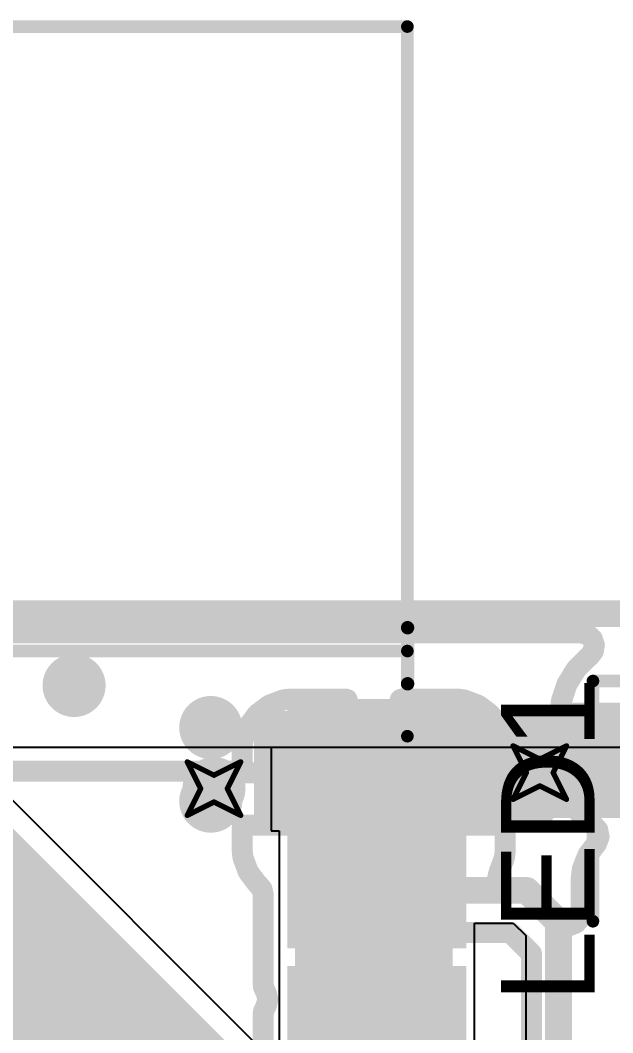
# Model space of a CAD drawing. Header units: inches. Extents: x 0 to 12.4, y -0.6 to 2.2.
# Drawn here: x 2.2605 to 2.4823, y 1.8116 to 2.1907 of the extents above; entities that cross this region are included whole.
import ezdxf

# ---------------------------------------------------------------- set-up
doc = ezdxf.new("R2010")
doc.units = ezdxf.units.IN
doc.header["$MEASUREMENT"] = 0
for name, color, linetype in [('Board_Outline', 216, 'Continuous'), ('Bottom Layer', 5, 'Continuous'), ('Dimension', 6, 'Continuous'), ('Drill Drawing', 1, 'Continuous'), ('Mechanical 4', 56, 'Continuous'), ('Top Layer', 1, 'Continuous'), ('Top Overlay', 2, 'Continuous'), ('Top Paste', 8, 'Continuous'), ('Top Solder', 216, 'Continuous'), ('Via Holes', 16, 'Continuous')]:
    doc.layers.add(name, color=color, linetype=linetype)
doc.styles.add('Arial', font='', dxfattribs={"height": 0.2})
doc.styles.get('Arial').set_extended_font_data('Arial')

# ---------------------------------------------------------------- blocks, each defined once
blk = doc.blocks.new('41_SMD_UFL_M______17')
at = {"layer": 'Top Layer'}
for points in [[(0.31496065, 0.36732285), (0.37401575, 0.36732285), (0.37401575, 0.33188975), (0.31496065, 0.33188975)], [(0.31496065, 0.31732285), (0.37401575, 0.31732285), (0.37401575, 0.28188975), (0.31496065, 0.28188975)], [(0.31496065, 0.26732285), (0.37401575, 0.26732285), (0.37401575, 0.23188975), (0.31496065, 0.23188975)]]:
    blk.add_hatch(color=1, dxfattribs=at).paths.add_polyline_path(points)
at = {"layer": 'Top Paste'}
for points in [[(0.31496065, 0.36732285), (0.37401575, 0.36732285), (0.37401575, 0.33188975), (0.31496065, 0.33188975)], [(0.31496065, 0.31732285), (0.37401575, 0.31732285), (0.37401575, 0.28188975), (0.31496065, 0.28188975)], [(0.31496065, 0.26732285), (0.37401575, 0.26732285), (0.37401575, 0.23188975), (0.31496065, 0.23188975)]]:
    blk.add_hatch(color=8, dxfattribs=at).paths.add_polyline_path(points)
at = {"layer": 'Top Solder'}
for points in [[(0.31096065, 0.37132285), (0.37801575, 0.37132285), (0.37801575, 0.32788975), (0.31096065, 0.32788975)], [(0.31096065, 0.32132285), (0.37801575, 0.32132285), (0.37801575, 0.27788975), (0.31096065, 0.27788975)], [(0.31096065, 0.27132285), (0.37801575, 0.27132285), (0.37801575, 0.22788975), (0.31096065, 0.22788975)]]:
    blk.add_hatch(color=216, dxfattribs=at).paths.add_polyline_path(points)
at = {"layer": 'Top Overlay', "const_width": 0.005}
for points in [[(-0.356, 0.398), (0.356, 0.398)], [(0.356, 0.377), (0.356, 0.398)]]:
    blk.add_lwpolyline(points, dxfattribs=at)
at = {"layer": 'Top Overlay', "const_width": 0.0025}
for points in [[(0.35475, 0.398, 1), (0.35725, 0.398, 1)], [(0.35475, 0.398, 1), (0.35725, 0.398, 1)], [(0.35475, 0.377, 1), (0.35725, 0.377, 1)]]:
    blk.add_lwpolyline(points, format="xyb", close=True, dxfattribs=at)

msp = doc.modelspace()

# ---------------------------------------------------------------- hatches: boundary and pattern name
at = {"layer": 'Bottom Layer'}
h = msp.add_hatch(color=5, dxfattribs=at)
edge = h.paths.add_edge_path()
edge.add_arc((2.455, 1.909), 0.011811, 0, 360)
h = msp.add_hatch(color=5, dxfattribs=at)
edge = h.paths.add_edge_path()
edge.add_arc((2.333, 1.903), 0.011811, 0, 360)
at = {"layer": 'Dimension'}
h = msp.add_hatch(color=6, dxfattribs=at)
edge = h.paths.add_edge_path()
edge.add_arc((2.2806045, 1.9416108), 0.011811, 0, 360)
h = msp.add_hatch(color=6, dxfattribs=at)
edge = h.paths.add_edge_path()
edge.add_arc((2.3317856, 1.9258628), 0.011811, 0, 360)
for points in [[(2.36328165, 1.91680765), (2.42233675, 1.91680765), (2.42233675, 1.88137455), (2.36328165, 1.88137455)], [(2.36328165, 1.86680765), (2.42233675, 1.86680765), (2.42233675, 1.83137455), (2.36328165, 1.83137455)], [(2.36328165, 1.86680765), (2.42233675, 1.86680765), (2.42233675, 1.83137455), (2.36328165, 1.83137455)], [(2.36328165, 1.86680765), (2.42233675, 1.86680765), (2.42233675, 1.83137455), (2.36328165, 1.83137455)], [(2.36328165, 1.81680765), (2.42233675, 1.81680765), (2.42233675, 1.78137455), (2.36328165, 1.78137455)], [(2.36328165, 1.81680765), (2.42233675, 1.81680765), (2.42233675, 1.78137455), (2.36328165, 1.78137455)], [(2.36328165, 1.81680765), (2.42233675, 1.81680765), (2.42233675, 1.78137455), (2.36328165, 1.78137455)]]:
    msp.add_hatch(color=6, dxfattribs=at).paths.add_polyline_path(points)
h = msp.add_hatch(color=6, dxfattribs=at)
edge = h.paths.add_edge_path()
edge.add_arc((2.4518643, 1.9002722), 0.011811, 0, 360)
h = msp.add_hatch(color=6, dxfattribs=at)
edge = h.paths.add_edge_path()
edge.add_arc((2.3317856, 1.8983037), 0.011811, 0, 360)
at = {"layer": 'Top Layer'}
msp.add_hatch(color=1, dxfattribs=at).paths.add_polyline_path([(2.348, 1.892), (2.519, 1.892), (2.519, 1.932), (2.348, 1.932)])
h = msp.add_hatch(color=1, dxfattribs=at)
edge = h.paths.add_edge_path()
edge.add_arc((2.455, 1.909), 0.011811, 0, 360)
h = msp.add_hatch(color=1, dxfattribs=at)
edge = h.paths.add_edge_path()
edge.add_arc((2.333, 1.903), 0.011811, 0, 360)
at = {"layer": 'Via Holes'}
h = msp.add_hatch(color=7, dxfattribs=at)
edge = h.paths.add_edge_path()
edge.add_arc((2.455, 1.909), 0.0059055, 0, 360)
h = msp.add_hatch(color=7, dxfattribs=at)
edge = h.paths.add_edge_path()
edge.add_arc((2.333, 1.903), 0.0059055, 0, 360)

# ---------------------------------------------------------------- linework, layer by layer
at = {"layer": 'Board_Outline', "const_width": 0.01}
msp.add_lwpolyline([(0, 1.9685039), (2.5590551, 1.9685039)], dxfattribs=at)
at = {"layer": 'Bottom Layer'}
for p, q in [((2.2415593, 1.9185039), (2.509055, 1.9185039)), ((2.461, 1.6951036), (2.2486383, 1.9074653))]:
    msp.add_line(p, q, dxfattribs=at)
at = {"layer": 'Bottom Layer', "const_width": 0.0590551}
msp.add_lwpolyline([(2.2225866, 1.8814136), (2.5175275, 1.5864727)], dxfattribs=at)
at = {"layer": 'Dimension', "const_width": 0.007874}
for points in [[(0.5442633, 1.9612761), (2.4705596, 1.9612761)], [(2.4705596, 1.9612761), (2.4728765, 1.9606913)], [(2.4728765, 1.9606913), (2.4746383, 1.9590769)], [(2.4746383, 1.9590769), (2.4754229, 1.9568198)], [(2.4750422, 1.9544607), (2.4754229, 1.9568198)], [(2.4731167, 1.9521925), (2.4735876, 1.9525649)], [(2.4735876, 1.9525649), (2.4750422, 1.9544607)], [(2.4688417, 1.9479175), (2.4731167, 1.9521925)], [(2.465317, 1.9423281), (2.4684911, 1.9474742)], [(2.4684911, 1.9474742), (2.4688417, 1.9479175)], [(2.4631709, 1.9360601), (2.4650783, 1.9418163)], [(2.4650783, 1.9418163), (2.465317, 1.9423281)], [(2.3494985, 1.9310794), (2.353471, 1.9340532)], [(2.353471, 1.9340532), (2.3540778, 1.9343845)], [(2.3540778, 1.9343845), (2.3587682, 1.936134)], [(2.3587682, 1.936134), (2.3593577, 1.9362733)], [(2.3593577, 1.9362733), (2.3612692, 1.9364788)], [(2.3612692, 1.9364788), (2.361529, 1.9364927)], [(2.361529, 1.9364927), (2.3823239, 1.9364927)], [(2.3823239, 1.9364927), (2.3828308, 1.9363569)], [(2.3828308, 1.9363569), (2.3829667, 1.9358499)], [(2.3829667, 1.9095764), (2.3829667, 1.9358499)], [(2.4026517, 1.9358499), (2.4027876, 1.9363569)], [(2.4026517, 1.9095764), (2.4026517, 1.9358499)], [(2.4027876, 1.9363569), (2.4032945, 1.9364927)], [(2.4032945, 1.9364927), (2.4240894, 1.9364927)], [(2.4240894, 1.9364927), (2.4243491, 1.9364788)], [(2.4243491, 1.9364788), (2.4262607, 1.9362733)], [(2.4262607, 1.9362733), (2.4268502, 1.936134)], [(2.4268502, 1.936134), (2.4315406, 1.9343845)], [(2.4315406, 1.9343845), (2.4321474, 1.9340532)], [(2.4321474, 1.9340532), (2.4361199, 1.9310794)], [(2.4627037, 1.9320546), (2.4630599, 1.9355417)], [(2.4630599, 1.9355417), (2.4631709, 1.9360601)], [(2.3460361, 1.9266183), (2.3490099, 1.9305908)], [(2.3490099, 1.9305908), (2.3494985, 1.9310794)], [(2.4361199, 1.9310794), (2.4366085, 1.9305908)], [(2.4366085, 1.9305908), (2.4395823, 1.9266183)], [(2.4626959, 1.9319011), (2.4627037, 1.9320546)], [(2.4626959, 1.9319011), (2.4628269, 1.931412)], [(2.4628269, 1.931412), (2.4633339, 1.9312761)], [(2.4633339, 1.9312761), (2.53882, 1.9312761)], [(2.3439553, 1.9213211), (2.3457048, 1.9260115)], [(2.3457048, 1.9260115), (2.3460361, 1.9266183)], [(2.4395823, 1.9266183), (2.4399136, 1.9260115)], [(2.4399136, 1.9260115), (2.4416631, 1.9213211)], [(2.3435966, 1.9185603), (2.3436105, 1.91882)], [(2.3435966, 1.9095764), (2.3435966, 1.9185603)], [(2.3436105, 1.91882), (2.343816, 1.9207316)], [(2.343816, 1.9207316), (2.3439553, 1.9213211)], [(2.4416631, 1.9213211), (2.4418024, 1.9207316)], [(2.4418024, 1.9207316), (2.4420079, 1.91882)], [(2.4420079, 1.91882), (2.4420218, 1.9185603)], [(2.4420218, 1.9095764), (2.4420218, 1.9185603)], [(2.4626959, 1.9109662), (2.462827, 1.9114553)], [(2.4626959, 1.9109662), (2.4627037, 1.9108126)], [(2.4627037, 1.9108126), (2.4630599, 1.9073255)], [(2.462827, 1.9114553), (2.4633339, 1.9115911)], [(2.4633339, 1.9115911), (2.53882, 1.9115911)], [(1.7530454, 1.9095764), (2.3435966, 1.9095764)], [(1.7530454, 1.9095764), (2.3435966, 1.9095764)], [(2.3435966, 1.9095764), (2.3437324, 1.9090695)], [(2.3437324, 1.9090695), (2.3442394, 1.9089336)], [(2.3442394, 1.9089336), (2.3823239, 1.9089336)], [(2.3823239, 1.9089336), (2.3828308, 1.9090695)], [(2.3828308, 1.9090695), (2.3829667, 1.9095764)], [(2.3829667, 1.9095764), (2.4026517, 1.9095764)], [(2.3829667, 1.9095764), (2.4026517, 1.9095764)], [(2.4026517, 1.9095764), (2.4027876, 1.9090695)], [(2.4027876, 1.9090695), (2.4032945, 1.9089336)], [(2.4032945, 1.9089336), (2.4413791, 1.9089336)], [(2.4413791, 1.9089336), (2.4418859, 1.9090695)], [(2.4418859, 1.9090695), (2.4420218, 1.9095764)], [(2.4630599, 1.9073255), (2.4631709, 1.9068073)], [(2.4631709, 1.9068073), (2.4650783, 1.9010509)], [(2.4650783, 1.9010509), (2.465317, 1.9005392)], [(2.465317, 1.9005392), (2.4684911, 1.8953931)], [(2.4684911, 1.8953931), (2.4688417, 1.8949498)], [(2.4688417, 1.8949498), (2.4731167, 1.8906748)], [(2.3435966, 1.8886058), (2.3437324, 1.8891128)], [(2.3435966, 1.8796219), (2.3435966, 1.8886058)], [(2.3437324, 1.8891128), (2.3442394, 1.8892486)], [(2.3442394, 1.8892486), (2.4413791, 1.8892486)], [(2.4413791, 1.8892486), (2.4418859, 1.8891128)], [(2.4418859, 1.8891128), (2.4420218, 1.8886058)], [(2.4420218, 1.8796219), (2.4420218, 1.8886058)], [(2.4731167, 1.8906748), (2.4735601, 1.8903241)], [(2.4735601, 1.8903241), (2.4748937, 1.8895015)], [(2.4748937, 1.8895015), (2.4766999, 1.8875246)], [(2.4762208, 1.8823967), (2.4771916, 1.8848923)], [(2.4766999, 1.8875246), (2.4771916, 1.8848923)], [(2.4732033, 1.8784175), (2.4762208, 1.8823967)], [(2.3435966, 1.8796219), (2.3436105, 1.8793622)], [(2.3436105, 1.8793622), (2.343816, 1.8774507)], [(2.343816, 1.8774507), (2.3439553, 1.8768611)], [(2.3439553, 1.8768611), (2.3457048, 1.8721707)], [(2.4399136, 1.8721707), (2.4416631, 1.8768611)], [(2.4416631, 1.8768611), (2.4418024, 1.8774507)], [(2.4418024, 1.8774507), (2.4420079, 1.8793622)], [(2.4420079, 1.8793622), (2.4420218, 1.8796219)], [(2.4710547, 1.8732147), (2.4728791, 1.8778409)], [(2.4728791, 1.8778411), (2.4730015, 1.8781514)], [(2.4728791, 1.8778409), (2.4728791, 1.8778411)], [(2.4730015, 1.8781514), (2.4732031, 1.8784174)], [(2.4732031, 1.8784174), (2.4732033, 1.8784175)], [(2.4709026, 1.8726132), (2.47094, 1.8729236)], [(2.47094, 1.8729236), (2.4710546, 1.8732145)], [(2.4710546, 1.8732145), (2.4710547, 1.8732147)], [(2.3457048, 1.8721707), (2.3460361, 1.871564)], [(2.3460361, 1.871564), (2.3490099, 1.8675914)], [(2.4392679, 1.8696536), (2.4398049, 1.8718386)], [(2.4392679, 1.8696536), (2.4399505, 1.8672496)], [(2.4397916, 1.8718435), (2.4398341, 1.8719576)], [(2.4397916, 1.8718435), (2.4398049, 1.8718386)], [(2.4398341, 1.8719576), (2.4398643, 1.8720804)], [(2.4398643, 1.8720804), (2.4399136, 1.8721707)], [(2.4705454, 1.8696384), (2.4705628, 1.8697828)], [(2.4705454, 1.8694928), (2.4705454, 1.8696384)], [(2.4705454, 1.8566208), (2.4705454, 1.8694928)], [(2.4705628, 1.8697832), (2.4709026, 1.8726128)], [(2.4705628, 1.8697828), (2.4705628, 1.8697832)], [(2.4709026, 1.8726128), (2.4709026, 1.8726132)], [(2.3490099, 1.8675914), (2.3497455, 1.8668559)], [(2.3497226, 1.866833), (2.3497455, 1.8668559)], [(2.3497226, 1.866833), (2.3509346, 1.8653828)], [(2.3509346, 1.8653828), (2.3514509, 1.8631976)], [(2.4399505, 1.8672496), (2.4417333, 1.8654984)], [(2.4417333, 1.8654984), (2.4441491, 1.8648588)], [(2.3514509, 1.8297492), (2.3514509, 1.8631976)], [(2.4441491, 1.8648588), (2.4461034, 1.8648588)], [(2.4461034, 1.8648588), (2.4464877, 1.8648588)], [(2.4464877, 1.8648588), (2.4468531, 1.8647401)], [(2.4468531, 1.8647401), (2.4468532, 1.8647401)], [(2.4468532, 1.8647401), (2.4473173, 1.8645893)], [(2.4473173, 1.8645893), (2.4480619, 1.8644105)], [(2.4480619, 1.8644105), (2.4485441, 1.8643341)], [(2.4485441, 1.8643341), (2.4489235, 1.864274)], [(2.4489235, 1.864274), (2.4492657, 1.8640996)], [(2.4492657, 1.8640996), (2.4492659, 1.8640996)], [(2.4492659, 1.8640996), (2.4497007, 1.863878)], [(2.4497007, 1.863878), (2.4504084, 1.8635849)], [(2.4504084, 1.8635849), (2.4512379, 1.8633154)], [(2.4512379, 1.8633154), (2.4515486, 1.8630897)], [(2.4515486, 1.8630897), (2.4515489, 1.8630895)], [(2.4515489, 1.8630895), (2.4519437, 1.8628027)], [(2.4519437, 1.8628027), (2.4525965, 1.8624026)], [(2.4525965, 1.8624026), (2.4530315, 1.8621809)], [(2.4530315, 1.8621809), (2.4530316, 1.8621809)], [(2.4530316, 1.8621809), (2.4533739, 1.8620065)], [(2.4533739, 1.8620065), (2.4542622, 1.8611182)], [(2.4542622, 1.8611182), (2.4542623, 1.861118)], [(2.4542623, 1.861118), (2.4542626, 1.8611178)], [(2.4542626, 1.8611178), (2.4622115, 1.8531688)], [(2.468533, 1.8526713), (2.4700133, 1.8544045)], [(2.4700133, 1.8544045), (2.4705454, 1.8566208)], [(2.4622115, 1.8531688), (2.464155, 1.8519779)], [(2.464155, 1.8519779), (2.4664272, 1.8517991)], [(2.4664272, 1.8517991), (2.468533, 1.8526713)], [(2.3928092, 1.8490911), (2.4439903, 1.8490911)], [(2.4439903, 1.8490911), (2.4518643, 1.8412171)], [(2.4518643, 1.7920045), (2.4518643, 1.8412171)], [(2.3514509, 1.8297485), (2.3514509, 1.8297492)], [(2.3514509, 1.8297485), (2.351451, 1.8296083)], [(2.351451, 1.8296083), (2.3514672, 1.8294686)], [(2.3514672, 1.8294682), (2.3514672, 1.8294686)], [(2.3514672, 1.8294682), (2.3515168, 1.8290404)], [(2.3515168, 1.8290404), (2.3515657, 1.828619)], [(2.3515657, 1.828619), (2.351714, 1.8282831)], [(2.351714, 1.8282831), (2.3517141, 1.8282829)], [(2.3517141, 1.8282829), (2.3526942, 1.826063)], [(2.3526942, 1.826063), (2.3531102, 1.8240912)], [(2.3526943, 1.8221193), (2.3531102, 1.8240912)], [(2.3515657, 1.8195632), (2.3517139, 1.8198989)], [(2.3517139, 1.8198989), (2.351714, 1.8198992)], [(2.351714, 1.8198992), (2.3526943, 1.8221193)], [(2.3514509, 1.818574), (2.3514671, 1.8187132)], [(2.3514509, 1.8184333), (2.3514509, 1.818574)], [(2.3514509, 1.7797492), (2.3514509, 1.8184333)], [(2.3514671, 1.8187137), (2.3515234, 1.8191985)], [(2.3514671, 1.8187132), (2.3514671, 1.8187137)], [(2.3515234, 1.8191985), (2.3515657, 1.8195632)]]:
    msp.add_lwpolyline(points, dxfattribs=at)
at = {"layer": 'Dimension', "const_width": 0.003937}
for points in [[(2.4685911, 1.9612761, 1), (2.4725281, 1.9612761, 1)], [(2.4685911, 1.9612761, 1), (2.4725281, 1.9612761, 1)], [(2.470908, 1.9606913, 1), (2.474845, 1.9606913, 1)], [(2.470908, 1.9606913, 1), (2.474845, 1.9606913, 1)], [(2.4726698, 1.9590769, 1), (2.4766068, 1.9590769, 1)], [(2.4726698, 1.9590769, 1), (2.4766068, 1.9590769, 1)], [(2.4734544, 1.9568198, 1), (2.4773914, 1.9568198, 1)], [(2.4734544, 1.9568198, 1), (2.4773914, 1.9568198, 1)], [(2.4716191, 1.9525649, 1), (2.4755561, 1.9525649, 1)], [(2.4716191, 1.9525649, 1), (2.4755561, 1.9525649, 1)], [(2.4730737, 1.9544607, 1), (2.4770107, 1.9544607, 1)], [(2.4730737, 1.9544607, 1), (2.4770107, 1.9544607, 1)], [(2.4711482, 1.9521925, 1), (2.4750852, 1.9521925, 1)], [(2.4711482, 1.9521925, 1), (2.4750852, 1.9521925, 1)], [(2.4665226, 1.9474742, 1), (2.4704596, 1.9474742, 1)], [(2.4665226, 1.9474742, 1), (2.4704596, 1.9474742, 1)], [(2.4668732, 1.9479175, 1), (2.4708102, 1.9479175, 1)], [(2.4668732, 1.9479175, 1), (2.4708102, 1.9479175, 1)], [(2.4631098, 1.9418163, 1), (2.4670468, 1.9418163, 1)], [(2.4631098, 1.9418163, 1), (2.4670468, 1.9418163, 1)], [(2.4633485, 1.9423281, 1), (2.4672855, 1.9423281, 1)], [(2.4633485, 1.9423281, 1), (2.4672855, 1.9423281, 1)], [(2.3515025, 1.9340532, 1), (2.3554395, 1.9340532, 1)], [(2.3515025, 1.9340532, 1), (2.3554395, 1.9340532, 1)], [(2.3521093, 1.9343845, 1), (2.3560463, 1.9343845, 1)], [(2.3521093, 1.9343845, 1), (2.3560463, 1.9343845, 1)], [(2.3567997, 1.936134, 1), (2.3607367, 1.936134, 1)], [(2.3567997, 1.936134, 1), (2.3607367, 1.936134, 1)], [(2.3573892, 1.9362733, 1), (2.3613262, 1.9362733, 1)], [(2.3573892, 1.9362733, 1), (2.3613262, 1.9362733, 1)], [(2.3593007, 1.9364788, 1), (2.3632377, 1.9364788, 1)], [(2.3593007, 1.9364788, 1), (2.3632377, 1.9364788, 1)], [(2.3595605, 1.9364927, 1), (2.3634975, 1.9364927, 1)], [(2.3595605, 1.9364927, 1), (2.3634975, 1.9364927, 1)], [(2.3803554, 1.9364927, 1), (2.3842924, 1.9364927, 1)], [(2.3803554, 1.9364927, 1), (2.3842924, 1.9364927, 1)], [(2.3808623, 1.9363569, 1), (2.3847993, 1.9363569, 1)], [(2.3808623, 1.9363569, 1), (2.3847993, 1.9363569, 1)], [(2.3809982, 1.9358499, 1), (2.3849352, 1.9358499, 1)], [(2.3809982, 1.9358499, 1), (2.3849352, 1.9358499, 1)], [(2.4006832, 1.9358499, 1), (2.4046202, 1.9358499, 1)], [(2.4006832, 1.9358499, 1), (2.4046202, 1.9358499, 1)], [(2.4008191, 1.9363569, 1), (2.4047561, 1.9363569, 1)], [(2.4008191, 1.9363569, 1), (2.4047561, 1.9363569, 1)], [(2.401326, 1.9364927, 1), (2.405263, 1.9364927, 1)], [(2.401326, 1.9364927, 1), (2.405263, 1.9364927, 1)], [(2.4221209, 1.9364927, 1), (2.4260579, 1.9364927, 1)], [(2.4221209, 1.9364927, 1), (2.4260579, 1.9364927, 1)], [(2.4223806, 1.9364788, 1), (2.4263176, 1.9364788, 1)], [(2.4223806, 1.9364788, 1), (2.4263176, 1.9364788, 1)], [(2.4242922, 1.9362733, 1), (2.4282292, 1.9362733, 1)], [(2.4242922, 1.9362733, 1), (2.4282292, 1.9362733, 1)], [(2.4248817, 1.936134, 1), (2.4288187, 1.936134, 1)], [(2.4248817, 1.936134, 1), (2.4288187, 1.936134, 1)], [(2.4295721, 1.9343845, 1), (2.4335091, 1.9343845, 1)], [(2.4295721, 1.9343845, 1), (2.4335091, 1.9343845, 1)], [(2.4301789, 1.9340532, 1), (2.4341159, 1.9340532, 1)], [(2.4301789, 1.9340532, 1), (2.4341159, 1.9340532, 1)], [(2.4610914, 1.9355417, 1), (2.4650284, 1.9355417, 1)], [(2.4610914, 1.9355417, 1), (2.4650284, 1.9355417, 1)], [(2.4612024, 1.9360601, 1), (2.4651394, 1.9360601, 1)], [(2.4612024, 1.9360601, 1), (2.4651394, 1.9360601, 1)], [(2.3470414, 1.9305908, 1), (2.3509784, 1.9305908, 1)], [(2.3470414, 1.9305908, 1), (2.3509784, 1.9305908, 1)], [(2.34753, 1.9310794, 1), (2.351467, 1.9310794, 1)], [(2.34753, 1.9310794, 1), (2.351467, 1.9310794, 1)], [(2.4341514, 1.9310794, 1), (2.4380884, 1.9310794, 1)], [(2.4341514, 1.9310794, 1), (2.4380884, 1.9310794, 1)], [(2.43464, 1.9305908, 1), (2.438577, 1.9305908, 1)], [(2.43464, 1.9305908, 1), (2.438577, 1.9305908, 1)], [(2.4607274, 1.9319011, 1), (2.4646644, 1.9319011, 1)], [(2.4607274, 1.9319011, 1), (2.4646644, 1.9319011, 1)], [(2.4607352, 1.9320546, 1), (2.4646722, 1.9320546, 1)], [(2.4607352, 1.9320546, 1), (2.4646722, 1.9320546, 1)], [(2.4608584, 1.931412, 1), (2.4647954, 1.931412, 1)], [(2.4608584, 1.931412, 1), (2.4647954, 1.931412, 1)], [(2.4613654, 1.9312761, 1), (2.4653024, 1.9312761, 1)], [(2.4613654, 1.9312761, 1), (2.4653024, 1.9312761, 1)], [(2.3437363, 1.9260115, 1), (2.3476733, 1.9260115, 1)], [(2.3437363, 1.9260115, 1), (2.3476733, 1.9260115, 1)], [(2.3440676, 1.9266183, 1), (2.3480046, 1.9266183, 1)], [(2.3440676, 1.9266183, 1), (2.3480046, 1.9266183, 1)], [(2.4376138, 1.9266183, 1), (2.4415508, 1.9266183, 1)], [(2.4376138, 1.9266183, 1), (2.4415508, 1.9266183, 1)], [(2.4379451, 1.9260115, 1), (2.4418821, 1.9260115, 1)], [(2.4379451, 1.9260115, 1), (2.4418821, 1.9260115, 1)], [(2.3416281, 1.9185603, 1), (2.3455651, 1.9185603, 1)], [(2.3416281, 1.9185603, 1), (2.3455651, 1.9185603, 1)], [(2.341642, 1.91882, 1), (2.345579, 1.91882, 1)], [(2.341642, 1.91882, 1), (2.345579, 1.91882, 1)], [(2.3418475, 1.9207316, 1), (2.3457845, 1.9207316, 1)], [(2.3418475, 1.9207316, 1), (2.3457845, 1.9207316, 1)], [(2.3419868, 1.9213211, 1), (2.3459238, 1.9213211, 1)], [(2.3419868, 1.9213211, 1), (2.3459238, 1.9213211, 1)], [(2.4396946, 1.9213211, 1), (2.4436316, 1.9213211, 1)], [(2.4396946, 1.9213211, 1), (2.4436316, 1.9213211, 1)], [(2.4398339, 1.9207316, 1), (2.4437709, 1.9207316, 1)], [(2.4398339, 1.9207316, 1), (2.4437709, 1.9207316, 1)], [(2.4400394, 1.91882, 1), (2.4439764, 1.91882, 1)], [(2.4400394, 1.91882, 1), (2.4439764, 1.91882, 1)], [(2.4400533, 1.9185603, 1), (2.4439903, 1.9185603, 1)], [(2.4400533, 1.9185603, 1), (2.4439903, 1.9185603, 1)], [(2.4607274, 1.9109662, 1), (2.4646644, 1.9109662, 1)], [(2.4607274, 1.9109662, 1), (2.4646644, 1.9109662, 1)], [(2.4607352, 1.9108126, 1), (2.4646722, 1.9108126, 1)], [(2.4607352, 1.9108126, 1), (2.4646722, 1.9108126, 1)], [(2.4608585, 1.9114553, 1), (2.4647955, 1.9114553, 1)], [(2.4608585, 1.9114553, 1), (2.4647955, 1.9114553, 1)], [(2.4613654, 1.9115911, 1), (2.4653024, 1.9115911, 1)], [(2.4613654, 1.9115911, 1), (2.4653024, 1.9115911, 1)], [(2.3416281, 1.9095764, 1), (2.3455651, 1.9095764, 1)], [(2.3416281, 1.9095764, 1), (2.3455651, 1.9095764, 1)], [(2.3416281, 1.9095764, 1), (2.3455651, 1.9095764, 1)], [(2.3416281, 1.9095764, 1), (2.3455651, 1.9095764, 1)], [(2.3417639, 1.9090695, 1), (2.3457009, 1.9090695, 1)], [(2.3417639, 1.9090695, 1), (2.3457009, 1.9090695, 1)], [(2.3422709, 1.9089336, 1), (2.3462079, 1.9089336, 1)], [(2.3422709, 1.9089336, 1), (2.3462079, 1.9089336, 1)], [(2.3803554, 1.9089336, 1), (2.3842924, 1.9089336, 1)], [(2.3803554, 1.9089336, 1), (2.3842924, 1.9089336, 1)], [(2.3808623, 1.9090695, 1), (2.3847993, 1.9090695, 1)], [(2.3808623, 1.9090695, 1), (2.3847993, 1.9090695, 1)], [(2.3809982, 1.9095764, 1), (2.3849352, 1.9095764, 1)], [(2.3809982, 1.9095764, 1), (2.3849352, 1.9095764, 1)], [(2.3809982, 1.9095764, 1), (2.3849352, 1.9095764, 1)], [(2.3809982, 1.9095764, 1), (2.3849352, 1.9095764, 1)], [(2.4006832, 1.9095764, 1), (2.4046202, 1.9095764, 1)], [(2.4006832, 1.9095764, 1), (2.4046202, 1.9095764, 1)], [(2.4006832, 1.9095764, 1), (2.4046202, 1.9095764, 1)], [(2.4006832, 1.9095764, 1), (2.4046202, 1.9095764, 1)], [(2.4008191, 1.9090695, 1), (2.4047561, 1.9090695, 1)], [(2.4008191, 1.9090695, 1), (2.4047561, 1.9090695, 1)], [(2.401326, 1.9089336, 1), (2.405263, 1.9089336, 1)], [(2.401326, 1.9089336, 1), (2.405263, 1.9089336, 1)], [(2.4394106, 1.9089336, 1), (2.4433476, 1.9089336, 1)], [(2.4394106, 1.9089336, 1), (2.4433476, 1.9089336, 1)], [(2.4399174, 1.9090695, 1), (2.4438544, 1.9090695, 1)], [(2.4399174, 1.9090695, 1), (2.4438544, 1.9090695, 1)], [(2.4400533, 1.9095764, 1), (2.4439903, 1.9095764, 1)], [(2.4400533, 1.9095764, 1), (2.4439903, 1.9095764, 1)], [(2.4610914, 1.9073255, 1), (2.4650284, 1.9073255, 1)], [(2.4610914, 1.9073255, 1), (2.4650284, 1.9073255, 1)], [(2.4612024, 1.9068073, 1), (2.4651394, 1.9068073, 1)], [(2.4612024, 1.9068073, 1), (2.4651394, 1.9068073, 1)], [(2.4631098, 1.9010509, 1), (2.4670468, 1.9010509, 1)], [(2.4631098, 1.9010509, 1), (2.4670468, 1.9010509, 1)], [(2.4633485, 1.9005392, 1), (2.4672855, 1.9005392, 1)], [(2.4633485, 1.9005392, 1), (2.4672855, 1.9005392, 1)], [(2.4665226, 1.8953931, 1), (2.4704596, 1.8953931, 1)], [(2.4665226, 1.8953931, 1), (2.4704596, 1.8953931, 1)], [(2.4668732, 1.8949498, 1), (2.4708102, 1.8949498, 1)], [(2.4668732, 1.8949498, 1), (2.4708102, 1.8949498, 1)], [(2.3416281, 1.8886058, 1), (2.3455651, 1.8886058, 1)], [(2.3416281, 1.8886058, 1), (2.3455651, 1.8886058, 1)], [(2.3417639, 1.8891128, 1), (2.3457009, 1.8891128, 1)], [(2.3417639, 1.8891128, 1), (2.3457009, 1.8891128, 1)], [(2.3422709, 1.8892486, 1), (2.3462079, 1.8892486, 1)], [(2.3422709, 1.8892486, 1), (2.3462079, 1.8892486, 1)], [(2.4394106, 1.8892486, 1), (2.4433476, 1.8892486, 1)], [(2.4394106, 1.8892486, 1), (2.4433476, 1.8892486, 1)], [(2.4399174, 1.8891128, 1), (2.4438544, 1.8891128, 1)], [(2.4399174, 1.8891128, 1), (2.4438544, 1.8891128, 1)], [(2.4400533, 1.8886058, 1), (2.4439903, 1.8886058, 1)], [(2.4400533, 1.8886058, 1), (2.4439903, 1.8886058, 1)], [(2.4711482, 1.8906748, 1), (2.4750852, 1.8906748, 1)], [(2.4711482, 1.8906748, 1), (2.4750852, 1.8906748, 1)], [(2.4715916, 1.8903241, 1), (2.4755286, 1.8903241, 1)], [(2.4715916, 1.8903241, 1), (2.4755286, 1.8903241, 1)], [(2.4729252, 1.8895015, 1), (2.4768622, 1.8895015, 1)], [(2.4729252, 1.8895015, 1), (2.4768622, 1.8895015, 1)], [(2.4747314, 1.8875246, 1), (2.4786684, 1.8875246, 1)], [(2.4747314, 1.8875246, 1), (2.4786684, 1.8875246, 1)], [(2.4752231, 1.8848923, 1), (2.4791601, 1.8848923, 1)], [(2.4752231, 1.8848923, 1), (2.4791601, 1.8848923, 1)], [(2.4742523, 1.8823967, 1), (2.4781893, 1.8823967, 1)], [(2.4742523, 1.8823967, 1), (2.4781893, 1.8823967, 1)], [(2.3416281, 1.8796219, 1), (2.3455651, 1.8796219, 1)], [(2.3416281, 1.8796219, 1), (2.3455651, 1.8796219, 1)], [(2.341642, 1.8793622, 1), (2.345579, 1.8793622, 1)], [(2.341642, 1.8793622, 1), (2.345579, 1.8793622, 1)], [(2.3418475, 1.8774507, 1), (2.3457845, 1.8774507, 1)], [(2.3418475, 1.8774507, 1), (2.3457845, 1.8774507, 1)], [(2.3419868, 1.8768611, 1), (2.3459238, 1.8768611, 1)], [(2.3419868, 1.8768611, 1), (2.3459238, 1.8768611, 1)], [(2.4396946, 1.8768611, 1), (2.4436316, 1.8768611, 1)], [(2.4396946, 1.8768611, 1), (2.4436316, 1.8768611, 1)], [(2.4398339, 1.8774507, 1), (2.4437709, 1.8774507, 1)], [(2.4398339, 1.8774507, 1), (2.4437709, 1.8774507, 1)], [(2.4400394, 1.8793622, 1), (2.4439764, 1.8793622, 1)], [(2.4400394, 1.8793622, 1), (2.4439764, 1.8793622, 1)], [(2.4400533, 1.8796219, 1), (2.4439903, 1.8796219, 1)], [(2.4400533, 1.8796219, 1), (2.4439903, 1.8796219, 1)], [(2.4709106, 1.8778411, 1), (2.4748476, 1.8778411, 1)], [(2.4709106, 1.8778411, 1), (2.4748476, 1.8778411, 1)], [(2.4709106, 1.8778409, 1), (2.4748476, 1.8778409, 1)], [(2.4709106, 1.8778409, 1), (2.4748476, 1.8778409, 1)], [(2.471033, 1.8781514, 1), (2.47497, 1.8781514, 1)], [(2.471033, 1.8781514, 1), (2.47497, 1.8781514, 1)], [(2.4712346, 1.8784174, 1), (2.4751716, 1.8784174, 1)], [(2.4712346, 1.8784174, 1), (2.4751716, 1.8784174, 1)], [(2.4712348, 1.8784175, 1), (2.4751718, 1.8784175, 1)], [(2.4712348, 1.8784175, 1), (2.4751718, 1.8784175, 1)], [(2.4689715, 1.8729236, 1), (2.4729085, 1.8729236, 1)], [(2.4689715, 1.8729236, 1), (2.4729085, 1.8729236, 1)], [(2.4690861, 1.8732145, 1), (2.4730231, 1.8732145, 1)], [(2.4690861, 1.8732145, 1), (2.4730231, 1.8732145, 1)], [(2.4690862, 1.8732147, 1), (2.4730232, 1.8732147, 1)], [(2.4690862, 1.8732147, 1), (2.4730232, 1.8732147, 1)], [(2.3437363, 1.8721707, 1), (2.3476733, 1.8721707, 1)], [(2.3437363, 1.8721707, 1), (2.3476733, 1.8721707, 1)], [(2.3440676, 1.871564, 1), (2.3480046, 1.871564, 1)], [(2.3440676, 1.871564, 1), (2.3480046, 1.871564, 1)], [(2.4372994, 1.8696536, 1), (2.4412364, 1.8696536, 1)], [(2.4372994, 1.8696536, 1), (2.4412364, 1.8696536, 1)], [(2.4378231, 1.8718435, 1), (2.4417601, 1.8718435, 1)], [(2.4378231, 1.8718435, 1), (2.4417601, 1.8718435, 1)], [(2.4378364, 1.8718386, 1), (2.4417734, 1.8718386, 1)], [(2.4378364, 1.8718386, 1), (2.4417734, 1.8718386, 1)], [(2.4378656, 1.8719576, 1), (2.4418026, 1.8719576, 1)], [(2.4378656, 1.8719576, 1), (2.4418026, 1.8719576, 1)], [(2.4378958, 1.8720804, 1), (2.4418328, 1.8720804, 1)], [(2.4378958, 1.8720804, 1), (2.4418328, 1.8720804, 1)], [(2.4379451, 1.8721707, 1), (2.4418821, 1.8721707, 1)], [(2.4379451, 1.8721707, 1), (2.4418821, 1.8721707, 1)], [(2.4685769, 1.8696384, 1), (2.4725139, 1.8696384, 1)], [(2.4685769, 1.8696384, 1), (2.4725139, 1.8696384, 1)], [(2.4685769, 1.8694928, 1), (2.4725139, 1.8694928, 1)], [(2.4685769, 1.8694928, 1), (2.4725139, 1.8694928, 1)], [(2.4685943, 1.8697832, 1), (2.4725313, 1.8697832, 1)], [(2.4685943, 1.8697832, 1), (2.4725313, 1.8697832, 1)], [(2.4685943, 1.8697828, 1), (2.4725313, 1.8697828, 1)], [(2.4685943, 1.8697828, 1), (2.4725313, 1.8697828, 1)], [(2.4689341, 1.8726132, 1), (2.4728711, 1.8726132, 1)], [(2.4689341, 1.8726132, 1), (2.4728711, 1.8726132, 1)], [(2.4689341, 1.8726128, 1), (2.4728711, 1.8726128, 1)], [(2.4689341, 1.8726128, 1), (2.4728711, 1.8726128, 1)], [(2.3470414, 1.8675914, 1), (2.3509784, 1.8675914, 1)], [(2.3470414, 1.8675914, 1), (2.3509784, 1.8675914, 1)], [(2.3477541, 1.866833, 1), (2.3516911, 1.866833, 1)], [(2.3477541, 1.866833, 1), (2.3516911, 1.866833, 1)], [(2.347777, 1.8668559, 1), (2.351714, 1.8668559, 1)], [(2.347777, 1.8668559, 1), (2.351714, 1.8668559, 1)], [(2.3489661, 1.8653828, 1), (2.3529031, 1.8653828, 1)], [(2.3489661, 1.8653828, 1), (2.3529031, 1.8653828, 1)], [(2.437982, 1.8672496, 1), (2.441919, 1.8672496, 1)], [(2.437982, 1.8672496, 1), (2.441919, 1.8672496, 1)], [(2.4397648, 1.8654984, 1), (2.4437018, 1.8654984, 1)], [(2.4397648, 1.8654984, 1), (2.4437018, 1.8654984, 1)], [(2.3494824, 1.8631976, 1), (2.3534194, 1.8631976, 1)], [(2.3494824, 1.8631976, 1), (2.3534194, 1.8631976, 1)], [(2.4421806, 1.8648588, 1), (2.4461176, 1.8648588, 1)], [(2.4421806, 1.8648588, 1), (2.4461176, 1.8648588, 1)], [(2.4441349, 1.8648588, 1), (2.4480719, 1.8648588, 1)], [(2.4441349, 1.8648588, 1), (2.4480719, 1.8648588, 1)], [(2.4445192, 1.8648588, 1), (2.4484562, 1.8648588, 1)], [(2.4445192, 1.8648588, 1), (2.4484562, 1.8648588, 1)], [(2.4448846, 1.8647401, 1), (2.4488216, 1.8647401, 1)], [(2.4448846, 1.8647401, 1), (2.4488216, 1.8647401, 1)], [(2.4448847, 1.8647401, 1), (2.4488217, 1.8647401, 1)], [(2.4448847, 1.8647401, 1), (2.4488217, 1.8647401, 1)], [(2.4453488, 1.8645893, 1), (2.4492858, 1.8645893, 1)], [(2.4453488, 1.8645893, 1), (2.4492858, 1.8645893, 1)], [(2.4460934, 1.8644105, 1), (2.4500304, 1.8644105, 1)], [(2.4460934, 1.8644105, 1), (2.4500304, 1.8644105, 1)], [(2.4465756, 1.8643341, 1), (2.4505126, 1.8643341, 1)], [(2.4465756, 1.8643341, 1), (2.4505126, 1.8643341, 1)], [(2.446955, 1.864274, 1), (2.450892, 1.864274, 1)], [(2.446955, 1.864274, 1), (2.450892, 1.864274, 1)], [(2.4472972, 1.8640996, 1), (2.4512342, 1.8640996, 1)], [(2.4472972, 1.8640996, 1), (2.4512342, 1.8640996, 1)], [(2.4472974, 1.8640996, 1), (2.4512344, 1.8640996, 1)], [(2.4472974, 1.8640996, 1), (2.4512344, 1.8640996, 1)], [(2.4477322, 1.863878, 1), (2.4516692, 1.863878, 1)], [(2.4477322, 1.863878, 1), (2.4516692, 1.863878, 1)], [(2.4484399, 1.8635849, 1), (2.4523769, 1.8635849, 1)], [(2.4484399, 1.8635849, 1), (2.4523769, 1.8635849, 1)], [(2.4492694, 1.8633154, 1), (2.4532064, 1.8633154, 1)], [(2.4492694, 1.8633154, 1), (2.4532064, 1.8633154, 1)], [(2.4495801, 1.8630897, 1), (2.4535171, 1.8630897, 1)], [(2.4495801, 1.8630897, 1), (2.4535171, 1.8630897, 1)], [(2.4495804, 1.8630895, 1), (2.4535174, 1.8630895, 1)], [(2.4495804, 1.8630895, 1), (2.4535174, 1.8630895, 1)], [(2.4499752, 1.8628027, 1), (2.4539122, 1.8628027, 1)], [(2.4499752, 1.8628027, 1), (2.4539122, 1.8628027, 1)], [(2.450628, 1.8624026, 1), (2.454565, 1.8624026, 1)], [(2.450628, 1.8624026, 1), (2.454565, 1.8624026, 1)], [(2.451063, 1.8621809, 1), (2.455, 1.8621809, 1)], [(2.451063, 1.8621809, 1), (2.455, 1.8621809, 1)], [(2.4510631, 1.8621809, 1), (2.4550001, 1.8621809, 1)], [(2.4510631, 1.8621809, 1), (2.4550001, 1.8621809, 1)], [(2.4514054, 1.8620065, 1), (2.4553424, 1.8620065, 1)], [(2.4514054, 1.8620065, 1), (2.4553424, 1.8620065, 1)], [(2.4522937, 1.8611182, 1), (2.4562307, 1.8611182, 1)], [(2.4522937, 1.8611182, 1), (2.4562307, 1.8611182, 1)], [(2.4522938, 1.861118, 1), (2.4562308, 1.861118, 1)], [(2.4522938, 1.861118, 1), (2.4562308, 1.861118, 1)], [(2.4522941, 1.8611178, 1), (2.4562311, 1.8611178, 1)], [(2.4522941, 1.8611178, 1), (2.4562311, 1.8611178, 1)], [(2.4680448, 1.8544045, 1), (2.4719818, 1.8544045, 1)], [(2.4680448, 1.8544045, 1), (2.4719818, 1.8544045, 1)], [(2.4685769, 1.8566208, 1), (2.4725139, 1.8566208, 1)], [(2.4685769, 1.8566208, 1), (2.4725139, 1.8566208, 1)], [(2.460243, 1.8531688, 1), (2.46418, 1.8531688, 1)], [(2.460243, 1.8531688, 1), (2.46418, 1.8531688, 1)], [(2.4621865, 1.8519779, 1), (2.4661235, 1.8519779, 1)], [(2.4621865, 1.8519779, 1), (2.4661235, 1.8519779, 1)], [(2.4644587, 1.8517991, 1), (2.4683957, 1.8517991, 1)], [(2.4644587, 1.8517991, 1), (2.4683957, 1.8517991, 1)], [(2.4665645, 1.8526713, 1), (2.4705015, 1.8526713, 1)], [(2.4665645, 1.8526713, 1), (2.4705015, 1.8526713, 1)], [(2.3908407, 1.8490911, 1), (2.3947777, 1.8490911, 1)], [(2.4420218, 1.8490911, 1), (2.4459588, 1.8490911, 1)], [(2.4420218, 1.8490911, 1), (2.4459588, 1.8490911, 1)], [(2.4498958, 1.8412171, 1), (2.4538328, 1.8412171, 1)], [(2.4498958, 1.8412171, 1), (2.4538328, 1.8412171, 1)], [(2.3494824, 1.8297492, 1), (2.3534194, 1.8297492, 1)], [(2.3494824, 1.8297492, 1), (2.3534194, 1.8297492, 1)], [(2.3494824, 1.8297485, 1), (2.3534194, 1.8297485, 1)], [(2.3494824, 1.8297485, 1), (2.3534194, 1.8297485, 1)], [(2.3494825, 1.8296083, 1), (2.3534195, 1.8296083, 1)], [(2.3494825, 1.8296083, 1), (2.3534195, 1.8296083, 1)], [(2.3494987, 1.8294686, 1), (2.3534357, 1.8294686, 1)], [(2.3494987, 1.8294686, 1), (2.3534357, 1.8294686, 1)], [(2.3494987, 1.8294682, 1), (2.3534357, 1.8294682, 1)], [(2.3494987, 1.8294682, 1), (2.3534357, 1.8294682, 1)], [(2.3495483, 1.8290404, 1), (2.3534853, 1.8290404, 1)], [(2.3495483, 1.8290404, 1), (2.3534853, 1.8290404, 1)], [(2.3495972, 1.828619, 1), (2.3535342, 1.828619, 1)], [(2.3495972, 1.828619, 1), (2.3535342, 1.828619, 1)], [(2.3497455, 1.8282831, 1), (2.3536825, 1.8282831, 1)], [(2.3497455, 1.8282831, 1), (2.3536825, 1.8282831, 1)], [(2.3497456, 1.8282829, 1), (2.3536826, 1.8282829, 1)], [(2.3497456, 1.8282829, 1), (2.3536826, 1.8282829, 1)], [(2.3507257, 1.826063, 1), (2.3546627, 1.826063, 1)], [(2.3507257, 1.826063, 1), (2.3546627, 1.826063, 1)], [(2.3511417, 1.8240912, 1), (2.3550787, 1.8240912, 1)], [(2.3511417, 1.8240912, 1), (2.3550787, 1.8240912, 1)], [(2.3497454, 1.8198989, 1), (2.3536824, 1.8198989, 1)], [(2.3497454, 1.8198989, 1), (2.3536824, 1.8198989, 1)], [(2.3497455, 1.8198992, 1), (2.3536825, 1.8198992, 1)], [(2.3497455, 1.8198992, 1), (2.3536825, 1.8198992, 1)], [(2.3507258, 1.8221193, 1), (2.3546628, 1.8221193, 1)], [(2.3507258, 1.8221193, 1), (2.3546628, 1.8221193, 1)], [(2.3494824, 1.818574, 1), (2.3534194, 1.818574, 1)], [(2.3494824, 1.818574, 1), (2.3534194, 1.818574, 1)], [(2.3494824, 1.8184333, 1), (2.3534194, 1.8184333, 1)], [(2.3494824, 1.8184333, 1), (2.3534194, 1.8184333, 1)], [(2.3494986, 1.8187137, 1), (2.3534356, 1.8187137, 1)], [(2.3494986, 1.8187137, 1), (2.3534356, 1.8187137, 1)], [(2.3494986, 1.8187132, 1), (2.3534356, 1.8187132, 1)], [(2.3494986, 1.8187132, 1), (2.3534356, 1.8187132, 1)], [(2.3495549, 1.8191985, 1), (2.3534919, 1.8191985, 1)], [(2.3495549, 1.8191985, 1), (2.3534919, 1.8191985, 1)], [(2.3495972, 1.8195632, 1), (2.3535342, 1.8195632, 1)], [(2.3495972, 1.8195632, 1), (2.3535342, 1.8195632, 1)]]:
    msp.add_lwpolyline(points, format="xyb", close=True, dxfattribs=at)
at = {"layer": 'Drill Drawing', "const_width": 0.002}
for points in [[(2.445, 1.919), (2.455, 1.914)], [(2.445, 1.919), (2.45, 1.909)], [(2.455, 1.914), (2.465, 1.919)], [(2.46, 1.909), (2.465, 1.919)], [(2.323, 1.913), (2.333, 1.908)], [(2.323, 1.913), (2.328, 1.903)], [(2.333, 1.908), (2.343, 1.913)], [(2.338, 1.903), (2.343, 1.913)], [(2.445, 1.899), (2.45, 1.909)], [(2.46, 1.909), (2.465, 1.899)], [(2.323, 1.893), (2.328, 1.903)], [(2.338, 1.903), (2.343, 1.893)], [(2.445, 1.899), (2.455, 1.904)], [(2.455, 1.904), (2.465, 1.899)], [(2.323, 1.893), (2.333, 1.898)], [(2.333, 1.898), (2.343, 1.893)]]:
    msp.add_lwpolyline(points, dxfattribs=at)
at = {"layer": 'Drill Drawing', "const_width": 0.001}
for points in [[(2.4445, 1.919, 1), (2.4455, 1.919, 1)], [(2.4445, 1.919, 1), (2.4455, 1.919, 1)], [(2.4645, 1.919, 1), (2.4655, 1.919, 1)], [(2.4645, 1.919, 1), (2.4655, 1.919, 1)], [(2.4545, 1.914, 1), (2.4555, 1.914, 1)], [(2.4545, 1.914, 1), (2.4555, 1.914, 1)], [(2.3225, 1.913, 1), (2.3235, 1.913, 1)], [(2.3225, 1.913, 1), (2.3235, 1.913, 1)], [(2.3425, 1.913, 1), (2.3435, 1.913, 1)], [(2.3425, 1.913, 1), (2.3435, 1.913, 1)], [(2.3325, 1.908, 1), (2.3335, 1.908, 1)], [(2.3325, 1.908, 1), (2.3335, 1.908, 1)], [(2.4495, 1.909, 1), (2.4505, 1.909, 1)], [(2.4495, 1.909, 1), (2.4505, 1.909, 1)], [(2.4595, 1.909, 1), (2.4605, 1.909, 1)], [(2.4595, 1.909, 1), (2.4605, 1.909, 1)], [(2.3275, 1.903, 1), (2.3285, 1.903, 1)], [(2.3275, 1.903, 1), (2.3285, 1.903, 1)], [(2.3375, 1.903, 1), (2.3385, 1.903, 1)], [(2.3375, 1.903, 1), (2.3385, 1.903, 1)], [(2.4545, 1.904, 1), (2.4555, 1.904, 1)], [(2.4545, 1.904, 1), (2.4555, 1.904, 1)], [(2.4445, 1.899, 1), (2.4455, 1.899, 1)], [(2.4445, 1.899, 1), (2.4455, 1.899, 1)], [(2.4645, 1.899, 1), (2.4655, 1.899, 1)], [(2.4645, 1.899, 1), (2.4655, 1.899, 1)], [(2.3325, 1.898, 1), (2.3335, 1.898, 1)], [(2.3325, 1.898, 1), (2.3335, 1.898, 1)], [(2.3225, 1.893, 1), (2.3235, 1.893, 1)], [(2.3225, 1.893, 1), (2.3235, 1.893, 1)], [(2.3425, 1.893, 1), (2.3435, 1.893, 1)], [(2.3425, 1.893, 1), (2.3435, 1.893, 1)]]:
    msp.add_lwpolyline(points, format="xyb", close=True, dxfattribs=at)
at = {"layer": 'Mechanical 4', "const_width": 0.0047244}
for points in [[(1.696748, 2.1883621), (2.4054094, 2.1883621)], [(2.4054094, 1.9226141), (2.4054094, 2.1883621)], [(1.696748, 1.9545038), (2.4054094, 1.9545038)], [(2.4748976, 1.9432834), (2.5327716, 1.9432834)], [(2.4748976, 1.8533227), (2.4748976, 1.9432834)]]:
    msp.add_lwpolyline(points, dxfattribs=at)
at = {"layer": 'Mechanical 4', "const_width": 0.0023622}
for points in [[(2.4042283, 2.1883621, 1), (2.4065905, 2.1883621, 1)], [(2.4042283, 2.1883621, 1), (2.4065905, 2.1883621, 1)], [(2.4042283, 1.9545038, 1), (2.4065905, 1.9545038, 1)], [(2.4737165, 1.9432834, 1), (2.4760787, 1.9432834, 1)], [(2.4737165, 1.9432834, 1), (2.4760787, 1.9432834, 1)], [(2.4042283, 1.9226141, 1), (2.4065905, 1.9226141, 1)], [(2.4737165, 1.8533227, 1), (2.4760787, 1.8533227, 1)]]:
    msp.add_lwpolyline(points, format="xyb", close=True, dxfattribs=at)
at = {"layer": 'Top Layer'}
for p, q in [((1.7445354, 1.9185038), (2.3544568, 1.9185039)), ((2.3544568, 1.9185039), (2.3544568, 1.8871417)), ((2.3544568, 1.8871417), (2.3574568, 1.8871417)), ((2.3574568, 1.8871417), (2.3574568, 1.8445748)), ((2.4305118, 1.8445748), (2.4305118, 1.8526231)), ((2.4305118, 1.8526231), (2.4450739, 1.8526231)), ((2.4450739, 1.8526231), (2.4497649, 1.8479321)), ((2.4497649, 1.8479321), (2.4497649, 1.7823677)), ((2.3574568, 1.8445748), (2.3574567, 1.8401417)), ((2.4305119, 1.8395747), (2.4305118, 1.8445748)), ((2.3574567, 1.8401417), (2.3574568, 1.8351416)), ((2.4305118, 1.8351416), (2.4305119, 1.8395747)), ((2.3574568, 1.8351416), (2.3574568, 1.7945748)), ((2.4305118, 1.7945748), (2.4305118, 1.8351416))]:
    msp.add_line(p, q, dxfattribs=at)
at = {"layer": 'Top Layer', "const_width": 0.01}
for points in [[(2.3939843, 1.8648582), (2.4501418, 1.8648582)], [(2.4501418, 1.8648582), (2.462, 1.853)], [(2.462, 1.769), (2.462, 1.853)]]:
    msp.add_lwpolyline(points, dxfattribs=at)
at = {"layer": 'Top Layer', "const_width": 0.005}
for points in [[(2.3914843, 1.8648582, 1), (2.3964843, 1.8648582, 1)], [(2.4476418, 1.8648582, 1), (2.4526418, 1.8648582, 1)], [(2.4476418, 1.8648582, 1), (2.4526418, 1.8648582, 1)], [(2.4595, 1.853, 1), (2.4645, 1.853, 1)], [(2.4595, 1.853, 1), (2.4645, 1.853, 1)]]:
    msp.add_lwpolyline(points, format="xyb", close=True, dxfattribs=at)

# ---------------------------------------------------------------- block references
msp.add_blockref('41_SMD_UFL_M______17', (2.0494961, 1.5652519))

# ---------------------------------------------------------------- texts
at = {"layer": 'Top Overlay', "style": 'Arial'}
msp.add_text('LED1', height=0.035, rotation=90, dxfattribs=at).set_placement((2.4754943, 1.8226855))

doc.saveas('drawing.dxf')
